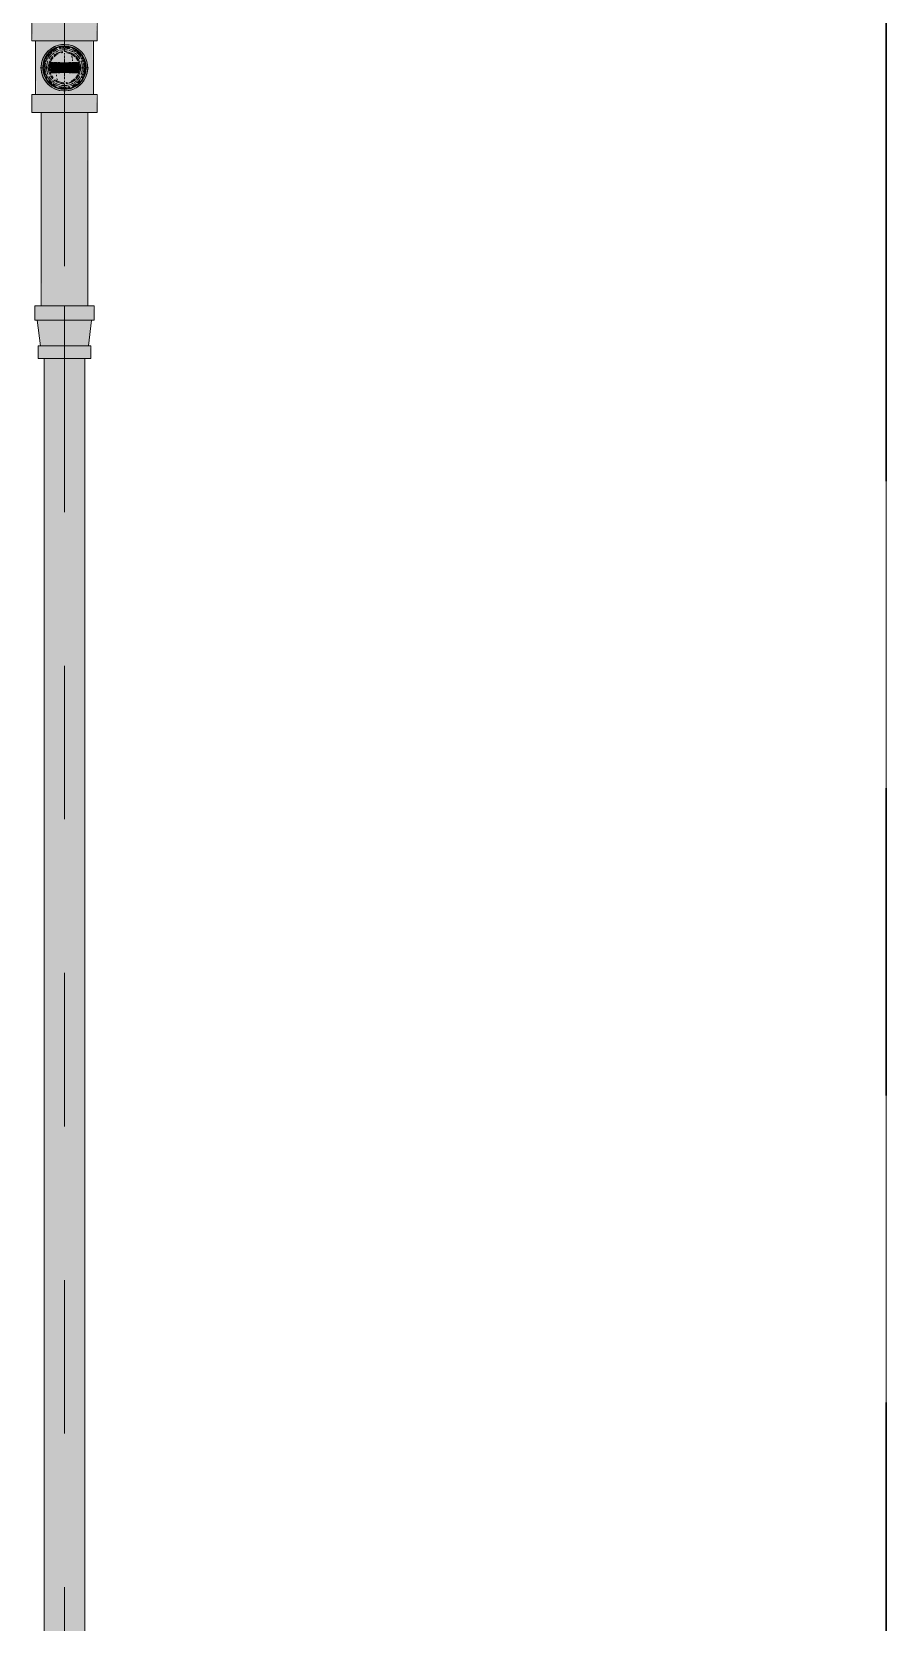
# Model space of a CAD drawing. Header units: millimetres. Extents: x -4000 to 187956, y -58990 to 162485.
# Drawn here: x 67116 to 68000, y 129843 to 131487 of the extents above; entities that cross this region are included whole.
import ezdxf

# ---------------------------------------------------------------- set-up
doc = ezdxf.new("R2010")
doc.units = ezdxf.units.MM
for name, pattern in [('Dash 1_16_', [317.5, 158.75, -158.75]), ('Grid Line', [2222.5, 1270, -317.5, 317.5, -317.5]), ('Grid Line 12_5mm', [2150, 1250, -300, 300, -300])]:
    doc.linetypes.add(name, pattern=pattern)
for name, color, linetype, lineweight in [('F-SPRN', 3, 'Continuous', 9), ('P-PIPE', 3, 'Continuous', 9), ('P-PIPE-CNTR', 3, 'Continuous', 9), ('S-GRID', 1, 'Continuous', 30)]:
    doc.layers.add(name, color=color, linetype=linetype, lineweight=lineweight)

# ---------------------------------------------------------------- blocks, each defined once
blk = doc.blocks.new('CMF2_NHAXUONG_A_rvt-1-FFS - TANG 1')
at = {"layer": 'S-GRID', "linetype": 'Grid Line 12_5mm', "lineweight": 9}
blk.add_line((68000, 161185.2), (68000, -16487.4), dxfattribs=at)
blk = doc.blocks.new('Sprinkler_Up - DN20-V298-FFS - TANG 1')
at = {"layer": 'F-SPRN', "transparency": 33554534}
for points in [[(-13.5, 0), (-3.9, 0.7), (-1.7, 2.9), (-1.2, 3.5), (-0.6, 4), (0.6, 4), (1.2, 3.5), (1.7, 2.9), (4.6, 0), (22.2, 0), (18, 13.1), (6.9, 21.2), (-6.9, 21.2), (-18, 13.1), (-22.2, 0)], [(0, -16.7), (4.3, -16.1), (11.8, -11.8), (16.1, -4.3), (16.1, 4.3), (11.8, 11.8), (8.3, 14.4), (0, 16.7), (-4.3, 16.1), (-11.8, 11.8), (-16.1, 4.3), (-16.1, -4.3), (-11.8, -11.8), (-8.3, -14.4)], [(0, -21.2), (6.9, -21.2), (18, -13.1), (22.2, 0), (3.9, -0.7), (1.7, -2.9), (1.2, -3.5), (0.6, -4), (-0.6, -4), (-1.2, -3.5), (-1.7, -2.9), (-4.6, 0), (-22.2, 0), (-18, -13.1), (-6.9, -21.2)], [(0, -15.6), (7.8, -13.5), (13.9, -7), (15.1, -4), (15.1, 4), (13.5, 7.8), (7.8, 13.5), (0, 15.6), (-7.8, 13.5), (-11, 11), (-15.1, 4), (-15.1, -4), (-11, -11), (-7.8, -13.5)], [(-10.9, -5.5), (-10.9, 5.4), (-14.5, 5.4), (-14.5, -5.5)], [(-7.7, -5.5), (-7.7, 5.4), (-10.9, 5.4), (-10.9, -5.5)], [(0, -5.5), (0, 5.4), (-7.7, 5.4), (-7.7, -5.5)], [(0, 0), (5.7, 0), (2.9, 4.9), (-2.9, 4.9), (-5.7, 0)], [(2.9, -4.9), (5.7, 0), (-5.7, 0), (-2.9, -4.9)], [(-4.6, 0), (4.6, 0), (0, 4.6)], [(0, -4.6), (4.6, 0), (-4.6, 0)], [(0, -2.6), (1.3, 0), (-1.8, 0)], [(-1.3, 0), (1.8, 0), (0, 2.6)], [(7.7, -5.5), (7.7, 5.4), (0, 5.4), (0, -5.5)], [(10.9, -5.5), (10.9, 5.4), (7.7, 5.4), (7.7, -5.5)], [(10.9, -5.5), (14.5, -5.5), (13.9, 5.4), (10.9, 5.4)]]:
    blk.add_hatch(color=1, dxfattribs=at).paths.add_polyline_path(points)
at = {"layer": 'F-SPRN', "color": 1}
for p, q in [((-11.5, 5.4), (-14.5, 5.4)), ((-14.5, 5.4), (-11.3, 5.4)), ((-14.5, 5.4), (-14.5, 3.7)), ((-14.5, 3.3), (-14.5, 0)), ((-11.5, 5.4), (-11.5, 4)), ((-10.9, 1.9), (-10.9, 3.6)), ((-10.8, 5.4), (-8, 5.4)), ((-8.1, 5.4), (-10.8, 5.4)), ((-8.1, 5.4), (-8.1, 2.8)), ((-8.1, 2.5), (-8.1, 0.7)), ((-7.7, 4.8), (-7.7, 2.7)), ((-7.7, 4.8), (-7.7, 2.7)), ((-7.7, 2.1), (-7.7, 0.5)), ((-7.7, 2.1), (-7.7, 0.5)), ((-6.7, 5.4), (-4.7, 5.4)), ((-5.8, 3.8), (-5.8, 2.2)), ((-2.1, 0), (-2.1, 0)), ((-2.1, 0), (-2.1, -0.1)), ((0, 2.1), (-0.1, 2.1)), ((2.1, 0), (2.1, 0.1)), ((2.1, 0), (2.1, 0)), ((4.7, 5.4), (6.5, 5.4)), ((7.7, 5.4), (10.8, 5.4)), ((7.7, 5.2), (7.7, 2.7)), ((7.7, 5.2), (7.7, 2.7)), ((7.7, 2.3), (7.7, 0.5)), ((7.7, 2.3), (7.7, 0.5)), ((10.8, 5.4), (8.1, 5.4)), ((8.1, 5.4), (8.1, 2.8)), ((8.1, 2.5), (8.1, 0.4)), ((10.9, 5.4), (13.2, 5.4)), ((10.9, 3.6), (10.9, 0.2)), ((13.2, 5.4), (11.5, 5.4)), ((11.5, 5.4), (11.5, 4)), ((11.5, 3), (11.5, 0.2)), ((13.9, 5.4), (14.5, 5.4)), ((14.5, 5.4), (13.9, 5.4)), ((14.5, 5.4), (14.5, -5.5)), ((-14.5, -1.3), (-14.5, -3.7)), ((-11.1, -5.5), (-14.5, -5.5)), ((-14.5, -5.5), (-11.5, -5.5)), ((-10.9, -2.6), (-10.9, -1.3)), ((-10.8, -5.5), (-8.1, -5.5)), ((-7.8, -5.5), (-10.8, -5.5)), ((-8.1, -4.2), (-8.1, -5.5)), ((-7.7, -2.7), (-7.7, -4)), ((-7.7, -2.7), (-7.7, -4)), ((-7, -5.5), (-5.8, -5.5)), ((-4.8, -5.5), (-7, -5.5)), ((-5.8, -2.3), (-5.8, -3.8)), ((-2.1, -0.3), (-2, -0.4)), ((-2, -0.4), (-2, -0.5)), ((-2, -0.5), (-2, -0.6)), ((-2, -0.6), (-2, -0.7)), ((-2, -0.7), (-1.9, -0.7)), ((-1.9, -0.7), (-1.9, -0.8)), ((-1.9, -0.8), (-1.9, -0.9)), ((-1.9, -0.9), (-1.8, -1)), ((-1.8, -1), (-1.8, -1.1)), ((-1.8, -1), (-1.8, -1)), ((-1.8, -1.1), (-1.7, -1.2)), ((-1.7, -1.2), (-1.6, -1.3)), ((-1.7, -1.2), (-1.7, -1.2)), ((-1.6, -1.3), (-1.6, -1.4)), ((-1.6, -1.4), (-1.5, -1.4)), ((-1.5, -1.4), (-1.4, -1.5)), ((-1.4, -1.5), (-1.3, -1.6)), ((-1.4, -1.5), (-1.4, -1.5)), ((-1.3, -1.6), (-1.3, -1.7)), ((-1.3, -1.7), (-1.2, -1.7)), ((-1.2, -1.7), (-1.1, -1.7)), ((-1.1, -1.7), (-1.1, -1.8)), ((-1.1, -1.8), (-1, -1.8)), ((-1, -1.8), (-0.9, -1.9)), ((-0.9, -1.9), (-0.8, -1.9)), ((-0.8, -1.9), (-0.7, -2)), ((-0.8, -1.9), (-0.8, -1.9)), ((-0.7, -2), (-0.6, -2)), ((-0.6, -2), (-0.5, -2)), ((-0.5, -2), (-0.4, -2)), ((-0.4, -2), (-0.3, -2.1)), ((-0.4, -2), (-0.4, -2)), ((-0.3, -2.1), (-0.2, -2.1)), ((-0.2, -2.1), (-0.1, -2.1)), ((-0.1, -2.1), (0, -2.1)), ((0, -2.1), (0.1, -2.1)), ((0.1, -2.1), (0.2, -2.1)), ((0.1, -2.1), (0.1, -2.1)), ((0.2, -2.1), (0.3, -2.1)), ((0.3, -2.1), (0.4, -2)), ((0.4, -2), (0.5, -2)), ((0.5, -2), (0.6, -2)), ((0.6, -2), (0.7, -2)), ((0.6, -2), (0.6, -2)), ((0.7, -2), (0.8, -1.9)), ((0.8, -1.9), (0.9, -1.9)), ((0.9, -1.9), (1, -1.8)), ((0.9, -1.9), (0.9, -1.9)), ((1, -1.8), (1.1, -1.8)), ((1.1, -1.8), (1.2, -1.7)), ((1.2, -1.7), (1.3, -1.6)), ((1.2, -1.7), (1.2, -1.7)), ((1.3, -1.6), (1.4, -1.6)), ((1.4, -1.5), (1.5, -1.5)), ((1.4, -1.6), (1.4, -1.5)), ((1.5, -1.4), (1.6, -1.3)), ((1.5, -1.5), (1.5, -1.4)), ((1.6, -1.3), (1.7, -1.2)), ((1.6, -1.3), (1.6, -1.3)), ((1.7, -1.1), (1.8, -1.1)), ((1.7, -1.2), (1.7, -1.1)), ((1.8, -1), (1.9, -0.9)), ((1.8, -1.1), (1.8, -1)), ((1.9, -0.8), (2, -0.7)), ((1.9, -0.8), (1.9, -0.8)), ((1.9, -0.9), (1.9, -0.8)), ((2, -0.4), (2.1, -0.3)), ((2, -0.5), (2, -0.4)), ((2, -0.5), (2, -0.5)), ((2, -0.6), (2, -0.5)), ((2, -0.7), (2, -0.6)), ((2.1, -0.1), (2.1, 0)), ((2.1, -0.2), (2.1, -0.1)), ((2.1, -0.3), (2.1, -0.2)), ((7, -5.5), (4.8, -5.5)), ((5.8, -2.2), (5.8, -3.8)), ((5.8, -5.5), (7, -5.5)), ((7.7, -0.5), (7.7, -2.3)), ((7.7, -0.5), (7.7, -2.3)), ((7.7, -2.7), (7.7, -5.4)), ((7.7, -2.7), (7.7, -5.4)), ((10.8, -5.5), (7.7, -5.5)), ((8.1, -0.4), (8.1, -2.5)), ((8.1, -2.8), (8.1, -5.5)), ((8.1, -5.5), (10.8, -5.5)), ((10.9, -0.2), (10.9, -3.6)), ((13.3, -5.5), (10.9, -5.5)), ((11.5, -0.2), (11.5, -3)), ((11.5, -4), (11.5, -5.5)), ((11.5, -5.5), (13.3, -5.5)), ((13.9, -5.5), (14.5, -5.5)), ((14.5, -5.5), (13.9, -5.5))]:
    blk.add_line(p, q, dxfattribs=at)
at = {"layer": 'F-SPRN', "color": 1, "flags": 128}
for points in [[(-0.6, 2), (-0.7, 2), (-0.8, 1.9), (-0.9, 1.9), (-0.9, 1.9), (-1, 1.8), (-1.1, 1.8), (-1.2, 1.7), (-1.2, 1.7), (-1.3, 1.6), (-1.4, 1.6), (-1.4, 1.5), (-1.5, 1.5), (-1.5, 1.4), (-1.6, 1.3), (-1.6, 1.3), (-1.7, 1.2), (-1.7, 1.1), (-1.8, 1.1), (-1.8, 1), (-1.9, 0.9), (-1.9, 0.8), (-1.9, 0.8), (-2, 0.7), (-2, 0.6), (-2, 0.5), (-2, 0.5), (-2, 0.4), (-2.1, 0.3), (-2.1, 0.2), (-2.1, 0.1), (-2.1, 0)], [(-0.5, 2), (-0.6, 2), (-0.6, 2)], [(-0.1, 2.1), (-0.1, 2.1), (-0.2, 2.1), (-0.3, 2.1), (-0.4, 2), (-0.5, 2)], [(2.1, 0.1), (2.1, 0.2), (2.1, 0.2), (2.1, 0.3), (2, 0.4), (2, 0.5), (2, 0.6), (2, 0.7), (1.9, 0.7), (1.9, 0.8), (1.9, 0.9), (1.8, 1), (1.8, 1), (1.8, 1.1), (1.7, 1.2), (1.7, 1.2), (1.6, 1.3), (1.6, 1.4), (1.5, 1.4), (1.4, 1.5), (1.4, 1.5), (1.3, 1.6), (1.3, 1.7), (1.2, 1.7), (1.1, 1.7), (1.1, 1.8), (1, 1.8), (0.9, 1.9), (0.8, 1.9), (0.8, 1.9), (0.7, 2), (0.6, 2), (0.5, 2), (0.4, 2), (0.4, 2), (0.3, 2.1), (0.2, 2.1), (0.1, 2.1), (0, 2.1)], [(-2.1, -0.1), (-2.1, -0.2), (-2.1, -0.2), (-2.1, -0.3)]]:
    blk.add_lwpolyline(points, dxfattribs=at)
at = {"layer": 'F-SPRN', "color": 1}
for radius, start, end in [(22.2, 360, 180), (21.9, 126.6942, 143.2701), (21.9, 108.2621, 125.7507), (21.9, 99.348, 107.901), (16.7, 96.4143, 105), (16.7, 96.4143, 105), (21.9, 90.145, 98.8503), (16.7, 83.0684, 90), (16.7, 83.0684, 90), (21.9, 72.5583, 89.4624), (21.9, 54.2493, 71.7379), (21.9, 36.7299, 53.3058), (21.9, 165.6773, 179.2615), (21.9, 144.7698, 164.8151), (16.7, 167.6802, 180), (16.7, 167.6802, 180), (16.7, 155.3879, 164.9693), (16.7, 155.3879, 164.9693), (15.6, 166.4265, 180), (15.6, 166.4265, 180), (15.6, 150.9409, 165), (15.6, 159.6139, 165), (16.7, 136.7213, 149.931), (16.7, 136.7213, 149.931), (15.6, 150.9409, 156.3845), (15.6, 138.4214, 150), (15.6, 138.4214, 150), (16.7, 121.4181, 130.5751), (16.7, 121.4181, 130.5751), (15.6, 120.5262, 133.2078), (15.6, 120.5262, 133.2078), (16.7, 106.5995, 120), (16.7, 106.5995, 120), (15.6, 114.4363, 119.9813), (15.6, 114.4363, 119.9813), (4.63, 155.7832, 180), (4.63, 155.7832, 180), (4.63, 109.0192, 138.2703), (4.63, 109.0192, 138.2703), (15.6, 95.5762, 100.6843), (15.6, 95.5762, 100.6843), (2.56, 109.0192, 168.8278), (2.56, 109.0192, 168.8278), (2.04, 109.0192, 180), (4.63, 17.9592, 90), (4.63, 17.9592, 90), (3.81, 57.0577, 90), (2.56, 14.5599, 90), (2.56, 14.5599, 90), (2.04, 10.4703, 90), (15.6, 75.573, 80.5892), (15.6, 75.573, 80.5892), (3.81, 16.1605, 43.8358), (15.6, 67.5614, 74.5481), (15.6, 67.5614, 74.5481), (16.7, 60, 75), (16.7, 60, 75), (15.6, 60.0187, 65.5637), (15.6, 60.0187, 65.5637), (15.6, 46.7922, 60), (15.6, 46.7922, 60), (16.7, 49.4249, 58.5819), (16.7, 49.4249, 58.5819), (15.6, 26.7073, 41.5786), (15.6, 30, 41.5786), (16.7, 30, 43.2787), (16.7, 30, 43.2787), (15.6, 26.7073, 30), (15.6, 15, 23.6155), (15.6, 15, 20.3861), (16.7, 15, 24.6121), (16.7, 15, 24.6121), (15.6, 360, 13.6618), (15.6, 0, 13.6618), (16.7, 360, 12.3198), (16.7, 0, 12.3198), (21.9, 15.1849, 35.2302), (21.9, 0.7385, 14.3227), (22.2, 180, 360), (21.9, 180.7385, 194.3227), (21.9, 195.1849, 215.2302), (21.9, 216.7299, 233.3058), (16.7, 180, 192.3198), (16.7, 180, 192.3198), (16.7, 195.0307, 204.6121), (16.7, 195.0307, 204.6121), (15.6, 181.9082, 193.6618), (15.6, 181.9082, 193.6618), (15.6, 197.3339, 209.5646), (15.6, 197.3339, 209.5646), (16.7, 210.069, 223.2787), (16.7, 210.069, 223.2787), (15.6, 212.5472, 221.5786), (15.6, 212.5472, 221.5786), (16.7, 229.4249, 238.5819), (16.7, 229.4249, 238.5819), (15.6, 233.795, 240), (15.6, 233.795, 240), (16.7, 240, 255), (16.7, 240, 255), (15.6, 240.0187, 254.5481), (15.6, 240.0187, 254.5481), (4.63, 197.9592, 0), (4.63, 197.9592, 270), (15.6, 255, 267.64), (15.6, 255, 267.64), (3.81, 196.1605, 360), (2.56, 191.1677, 270), (2.56, 191.1677, 270), (2.04, 190.4703, 270), (4.63, 270, 360), (2.04, 270, 0), (2.56, 270, 0), (2.56, 270, 360), (15.6, 275.5762, 280.6843), (15.6, 275.5762, 280.6843), (16.7, 276.4143, 285), (16.7, 276.4143, 285), (16.7, 286.5995, 300), (16.7, 286.5995, 300), (15.6, 294.4363, 299.9813), (15.6, 294.4363, 299.9813), (15.6, 300, 313.2078), (15.6, 300, 313.2078), (16.7, 301.4181, 310.5751), (16.7, 301.4181, 310.5751), (15.6, 318.4214, 333.2927), (15.6, 318.4214, 330), (16.7, 316.7213, 330), (16.7, 316.7213, 330), (21.9, 306.6942, 323.2701), (15.6, 330, 333.2927), (15.6, 336.3845, 345), (15.6, 339.6139, 345), (15.6, 346.3382, 360), (15.6, 346.3382, 360), (16.7, 335.3879, 345), (16.7, 335.3879, 345), (16.7, 347.6802, 360), (16.7, 347.6802, 360), (21.9, 324.7698, 344.8151), (21.9, 345.6773, 359.2615), (21.9, 234.2493, 251.7379), (21.9, 252.5583, 269.4624), (16.7, 263.0684, 270), (16.7, 263.0684, 270), (21.9, 270.145, 278.8503), (21.9, 279.348, 287.901), (21.9, 288.2621, 305.7507)]:
    blk.add_arc((0, 0), radius, start, end, dxfattribs=at)
blk = doc.blocks.new('Steel_Transition_Threaded_HoaPhat - Standard-V304-FFS - TANG 1')
at = {"layer": 'P-PIPE', "lineweight": 13, "transparency": 33554534}
h = blk.add_hatch(color=1, dxfattribs=at)
h.paths.add_polyline_path([(67150, 131427.6), (67155.8, 131428.4), (67163.9, 131432.6), (67165.9, 131434.2), (67169.5, 131438.8), (67171.7, 131444.3), (67172.5, 131450.1), (67171.7, 131455.9), (67169.5, 131461.3), (67163.9, 131467.6), (67161.3, 131469.6), (67155.8, 131471.8), (67150, 131472.6), (67144.2, 131471.8), (67138.8, 131469.6), (67134.1, 131466), (67130.5, 131461.3), (67128.3, 131455.9), (67127.5, 131450.1), (67128.3, 131444.3), (67130.5, 131438.8), (67134.1, 131434.2), (67138.8, 131430.6), (67144.2, 131428.4)])
h.paths.add_polyline_path([(67150, 131430), (67144.8, 131430.7), (67140, 131432.7), (67135.8, 131435.9), (67132.6, 131440), (67130.6, 131444.9), (67129.9, 131450.1), (67130.6, 131455.3), (67132.6, 131460.1), (67135.8, 131464.3), (67140, 131467.5), (67144.8, 131469.5), (67150, 131470.2), (67155.2, 131469.5), (67160.1, 131467.5), (67164.2, 131464.3), (67167.4, 131460.1), (67169.4, 131455.3), (67170.1, 131450.1), (67169.4, 131444.9), (67167.4, 131440), (67163.9, 131435.6), (67160.1, 131432.7), (67155.2, 131430.7)])
for points in [[(67150, 131430), (67150, 131433.7), (67141.8, 131435.9), (67135.8, 131441.9), (67133.6, 131450.1), (67135.8, 131458.3), (67141.8, 131464.3), (67150, 131466.5), (67150, 131470.2), (67144.8, 131469.5), (67140, 131467.5), (67135.8, 131464.3), (67132.6, 131460.1), (67130.6, 131455.3), (67129.9, 131450.1), (67130.6, 131444.9), (67132.6, 131440), (67135.8, 131435.9), (67140, 131432.7), (67144.8, 131430.7)], [(67150, 131431.6), (67154.8, 131432.2), (67159.3, 131434.1), (67163.9, 131438), (67166, 131440.8), (67167.9, 131445.3), (67168.5, 131450.1), (67167.9, 131454.9), (67163.9, 131462.2), (67163.1, 131463.2), (67159.3, 131466.1), (67154.8, 131468), (67150, 131468.6), (67145.2, 131468), (67140.8, 131466.1), (67136.9, 131463.2), (67134, 131459.3), (67132.1, 131454.9), (67131.5, 131450.1), (67132.1, 131445.3), (67134, 131440.8), (67136.9, 131437), (67140.8, 131434.1), (67145.2, 131432.2)], [(67150, 131430), (67155.2, 131430.7), (67160.1, 131432.7), (67164.2, 131435.9), (67167.4, 131440), (67169.4, 131444.9), (67170.1, 131450.1), (67169.4, 131455.3), (67167.4, 131460.1), (67163.9, 131464.6), (67160.1, 131467.5), (67155.2, 131469.5), (67150, 131470.2), (67150, 131466.5), (67158.2, 131464.3), (67164.2, 131458.3), (67166.4, 131450.1), (67164.2, 131441.9), (67158.2, 131435.9), (67150, 131433.7)]]:
    blk.add_hatch(color=1, dxfattribs=at).paths.add_polyline_path(points)
at = {"layer": 'P-PIPE', "color": 20, "lineweight": 13}
for radius, start, end in [(22.5, 90, 270), (22.5, 135, 270), (20.1, 128.8856, 148.1553), (22.5, 90, 135), (18.5, 123.4976, 133.2041), (18.5, 123.4976, 133.2041), (20.1, 109.6859, 125.0043), (16.4, 121.0738, 128.0319), (18.5, 106.819, 120), (18.5, 106.819, 120), (16.4, 113.4045, 120), (16.4, 107.4657, 111.9681), (20.1, 100.9975, 105), (18.5, 91.4353, 103.2046), (18.5, 91.4353, 103.2046), (16.4, 96.2132, 104.6042), (20.1, 90.5246, 98.5089), (22.5, 270, 90), (22.5, 300, 90), (18.5, 78.0986, 90), (18.5, 78.0986, 90), (20.1, 75.0607, 87.9279), (18.5, 60, 75), (18.5, 60, 75), (16.4, 66.9681, 72.9388), (20.1, 54.9957, 75), (16.4, 60.5934, 66.5955), (18.5, 46.7959, 56.5024), (18.5, 46.7959, 56.5024), (20.1, 31.8447, 51.1144), (20.1, 166.0499, 193.9501), (20.1, 150, 162.7449), (18.5, 166.5939, 193.4061), (18.5, 166.5939, 180), (18.5, 180, 193.4061), (18.5, 157.6232, 165), (18.5, 157.6232, 165), (16.4, 180.8106, 191.4533), (16.4, 168.5467, 175.1607), (18.5, 136.4297, 150), (18.5, 136.4297, 150), (16.4, 158.0319, 163.506), (16.4, 143.5463, 150), (18.5, 30, 45), (18.5, 41.0547, 45), (16.4, 30, 32.0032), (18.5, 30, 41.0547), (16.4, 351.9681, 0), (16.4, 0, 6.4537), (18.5, 15, 22.3768), (18.5, 15, 22.3768), (20.1, 17.2551, 30), (18.5, 346.5939, 13.4061), (18.5, 0, 13.4061), (18.5, 346.5939, 0), (20.1, 346.0499, 13.9501), (20.1, 197.2551, 210), (18.5, 195, 202.3768), (18.5, 195, 202.3768), (20.1, 211.8447, 231.1144), (18.5, 210, 223.5703), (18.5, 210, 223.5703), (16.4, 210.6635, 216.4537), (18.5, 226.7959, 236.5024), (18.5, 226.7959, 236.5024), (20.1, 234.9957, 255), (18.5, 240, 255), (18.5, 240, 255), (16.4, 240, 246.5955), (18.5, 258.0986, 270), (18.5, 258.0986, 270), (16.4, 264.1652, 268.506), (18.5, 271.4353, 283.2046), (18.5, 271.4353, 283.2046), (16.4, 276.2132, 283.9063), (16.4, 287.4657, 291.9681), (18.5, 286.819, 300), (18.5, 286.819, 300), (16.4, 293.5463, 300), (20.1, 289.6859, 305.0043), (18.5, 303.4976, 313.2041), (18.5, 303.4976, 313.2041), (20.1, 308.8856, 328.1553), (18.5, 315, 330), (18.5, 315, 330), (16.4, 327.9968, 330), (16.4, 338.0319, 342.8691), (18.5, 337.6232, 345), (18.5, 337.6232, 345), (20.1, 330, 342.7449), (20.1, 255.0607, 267.9279), (22.5, 270, 300), (20.1, 270.5246, 278.5089), (20.1, 280.9975, 285)]:
    blk.add_arc((67150, 131450.1), radius, start, end, dxfattribs=at)

msp = doc.modelspace()

# ---------------------------------------------------------------- block references
at = {"lineweight": 5}
msp.add_blockref('CMF2_NHAXUONG_A_rvt-1-FFS - TANG 1', (0, 0), dxfattribs=at)

# ---------------------------------------------------------------- next in the draw order: hatches: boundary and pattern name
at = {"layer": 'P-PIPE', "transparency": 33554534}
for points in [[(67126.1, 131478), (67150, 131478), (67150, 131496.4), (67116.2, 131496.4), (67117.4, 131478), (67120.7, 131478)], [(67183.8, 131478), (67182.6, 131496.4), (67150, 131496.4), (67150, 131478), (67182.6, 131478)], [(67124, 131422.3), (67150, 131422.3), (67150, 131428.9), (67142.6, 131430.3), (67136.3, 131434), (67131.7, 131439.4), (67129.2, 131446.3), (67129.2, 131453.9), (67131.7, 131460.8), (67136.3, 131466.2), (67142.6, 131469.9), (67150, 131471.2), (67150, 131478), (67120, 131478), (67121, 131422.3)], [(67150, 131426), (67156.2, 131426.8), (67163.9, 131430.6), (67167.1, 131433), (67170.9, 131438), (67173.3, 131443.8), (67174.1, 131450.1), (67173.3, 131456.3), (67170.9, 131462.1), (67163.9, 131469.6), (67162.1, 131471), (67156.2, 131473.4), (67150, 131474.2), (67143.8, 131473.4), (67137.9, 131471), (67133, 131467.1), (67129.1, 131462.1), (67126.7, 131456.3), (67125.9, 131450.1), (67126.7, 131443.8), (67129.1, 131438), (67133, 131433), (67137.9, 131429.2), (67143.8, 131426.8), (67148.9, 131426.1)], [(67141.7, 131435.6), (67142.8, 131437.6), (67141.7, 131441.7), (67142.8, 131445.9), (67145.8, 131449), (67157.2, 131454.3), (67158.4, 131458.4), (67157.2, 131462.6), (67155.9, 131464.3), (67150, 131466.8), (67141.7, 131464.6), (67135.5, 131458.4), (67133.3, 131450.1), (67135.5, 131441.7), (67138.2, 131438.3)], [(67150, 131433.4), (67158.4, 131435.6), (67161.8, 131438.3), (67166.1, 131445.8), (67166.1, 131454.4), (67161.8, 131461.9), (67158.4, 131464.6), (67150, 131466.8), (67145.7, 131466.2), (67138.2, 131461.9), (67133.9, 131454.4), (67133.9, 131445.8), (67138.2, 131438.3), (67141.7, 131435.6)], [(67165, 131422.3), (67180, 131422.3), (67179, 131478), (67150, 131478), (67150, 131471.2), (67157.5, 131469.9), (67163.9, 131466), (67168.3, 131460.8), (67170.8, 131453.9), (67170.8, 131446.3), (67168.3, 131439.4), (67163.7, 131434), (67157.5, 131430.3), (67150, 131428.9), (67150, 131422.3), (67163.9, 131422.3)], [(67117.4, 131403.8), (67150, 131403.8), (67150, 131422.3), (67116.2, 131422.3), (67116.2, 131403.8)], [(67183.8, 131403.8), (67182.6, 131422.3), (67150, 131422.3), (67150, 131403.8), (67182.6, 131403.8)], [(67143.8, 131204), (67150, 131204), (67150, 131403.8), (67125.9, 131403.8), (67126.7, 131204), (67137.9, 131204)], [(67173.3, 131204), (67174.1, 131204), (67173.3, 131403.8), (67150, 131403.8), (67150, 131204), (67170.9, 131204)], [(67120.3, 131189.1), (67180.8, 131189.1), (67179.8, 131204), (67119.2, 131204), (67119.2, 131189.1)], [(67171.5, 131162.7), (67174.8, 131162.7), (67177.1, 131189.1), (67121.9, 131189.1), (67126.1, 131162.7), (67167.5, 131162.7)], [(67123.6, 131149.4), (67177.4, 131149.4), (67176.4, 131162.7), (67122.7, 131162.7), (67122.7, 131149.4)], [(67150, 128493.7), (67150, 131149.4), (67128.9, 131149.4), (67129.6, 128493.7), (67144.5, 128493.7)], [(67150, 128493.7), (67171.1, 128493.7), (67170.4, 131149.4), (67150, 131149.4), (67150, 128506)]]:
    msp.add_hatch(color=1, dxfattribs=at).paths.add_polyline_path(points)

# ---------------------------------------------------------------- next in the draw order: linework, layer by layer
at = {"layer": 'P-PIPE', "color": 20, "lineweight": 13}
for p, q in [((67116.2, 131496.4), (67116.2, 131478)), ((67183.8, 131478), (67183.8, 131496.4)), ((67116.2, 131478), (67119.8, 131478)), ((67116.2, 131478), (67150, 131478)), ((67120, 131478), (67120, 131422.3)), ((67121, 131478), (67120, 131478)), ((67141.2, 131478), (67120, 131478)), ((67121, 131478), (67126.1, 131478)), ((67124, 131478), (67121, 131478)), ((67128.8, 131478), (67124, 131478)), ((67126.1, 131478), (67133.1, 131478)), ((67135, 131478), (67128.8, 131478)), ((67133.1, 131478), (67141.3, 131478)), ((67141.2, 131478), (67135, 131478)), ((67142.2, 131478), (67150, 131478)), ((67150, 131478), (67142.2, 131478)), ((67150, 131478), (67142.2, 131478)), ((67150, 131478), (67157.8, 131478)), ((67150, 131478), (67183.8, 131478)), ((67157.8, 131478), (67150, 131478)), ((67157.8, 131478), (67150, 131478)), ((67158.7, 131478), (67164, 131478)), ((67165, 131478), (67158.8, 131478)), ((67171.2, 131478), (67158.8, 131478)), ((67171.2, 131478), (67165, 131478)), ((67165.1, 131478), (67166.9, 131478)), ((67166.9, 131478), (67173.9, 131478)), ((67176, 131478), (67171.2, 131478)), ((67180, 131478), (67171.2, 131478)), ((67173.9, 131478), (67179, 131478)), ((67179, 131478), (67176, 131478)), ((67180, 131478), (67179, 131478)), ((67180, 131422.3), (67180, 131478)), ((67180.2, 131478), (67183.8, 131478)), ((67116.2, 131422.3), (67116.2, 131403.8)), ((67119.8, 131422.3), (67116.2, 131422.3)), ((67150, 131422.3), (67116.2, 131422.3)), ((67120, 131422.3), (67121, 131422.3)), ((67120, 131422.3), (67135, 131422.3)), ((67126.1, 131422.3), (67121, 131422.3)), ((67121, 131422.3), (67124, 131422.3)), ((67124, 131422.3), (67128.8, 131422.3)), ((67133.1, 131422.3), (67126.1, 131422.3)), ((67128.8, 131422.3), (67135, 131422.3)), ((67141.3, 131422.3), (67133.1, 131422.3)), ((67135, 131422.3), (67141.2, 131422.3)), ((67135, 131422.3), (67141.2, 131422.3)), ((67150, 131422.3), (67142.2, 131422.3)), ((67142.2, 131422.3), (67150, 131422.3)), ((67142.2, 131422.3), (67150, 131422.3)), ((67157.8, 131422.3), (67150, 131422.3)), ((67183.8, 131422.3), (67150, 131422.3)), ((67150, 131422.3), (67157.8, 131422.3)), ((67150, 131422.3), (67157.8, 131422.3)), ((67164, 131422.3), (67158.7, 131422.3)), ((67158.8, 131422.3), (67165, 131422.3)), ((67158.8, 131422.3), (67180, 131422.3)), ((67165, 131422.3), (67171.2, 131422.3)), ((67166.9, 131422.3), (67165.1, 131422.3)), ((67173.9, 131422.3), (67166.9, 131422.3)), ((67171.2, 131422.3), (67176, 131422.3)), ((67179, 131422.3), (67173.9, 131422.3)), ((67176, 131422.3), (67179, 131422.3)), ((67179, 131422.3), (67180, 131422.3)), ((67183.8, 131422.3), (67180.2, 131422.3)), ((67183.8, 131403.8), (67183.8, 131422.3)), ((67116.2, 131403.8), (67125.8, 131403.8)), ((67116.2, 131403.8), (67150, 131403.8)), ((67125.9, 131403.8), (67125.9, 131204)), ((67132.9, 131403.8), (67125.9, 131403.8)), ((67126.6, 131403.8), (67132.9, 131403.8)), ((67133.1, 131403.8), (67141.3, 131403.8)), ((67166.9, 131403.8), (67133.1, 131403.8)), ((67141.3, 131403.8), (67150, 131403.8)), ((67150, 131403.8), (67158.7, 131403.8)), ((67150, 131403.8), (67183.8, 131403.8)), ((67158.7, 131403.8), (67166.9, 131403.8)), ((67167.1, 131403.8), (67173.4, 131403.8)), ((67174.1, 131403.8), (67167.1, 131403.8)), ((67174.1, 131204), (67174.1, 131403.8)), ((67174.2, 131403.8), (67183.8, 131403.8)), ((67119.2, 131204), (67119.2, 131189.1)), ((67180.8, 131204), (67119.2, 131204)), ((67123.3, 131204), (67119.2, 131204)), ((67125.7, 131204), (67123.3, 131204)), ((67125.9, 131204), (67128, 131204)), ((67128.2, 131204), (67126.5, 131204)), ((67134.6, 131204), (67129, 131204)), ((67129.1, 131204), (67170.9, 131204)), ((67142, 131204), (67134.6, 131204)), ((67150, 131204), (67142, 131204)), ((67158, 131204), (67150, 131204)), ((67165.4, 131204), (67158, 131204)), ((67171, 131204), (67165.4, 131204)), ((67173.5, 131204), (67171.8, 131204)), ((67172, 131204), (67174.1, 131204)), ((67180.8, 131204), (67174.3, 131204)), ((67180.8, 131189.1), (67180.8, 131204)), ((67119.2, 131189.1), (67121.7, 131189.1)), ((67119.2, 131189.1), (67180.8, 131189.1)), ((67121.9, 131189.1), (67125.2, 131162.7)), ((67123.3, 131189.1), (67128.2, 131189.1)), ((67128.2, 131189.1), (67134.6, 131189.1)), ((67134.6, 131189.1), (67142, 131189.1)), ((67142.7, 131189.1), (67150, 131189.1)), ((67150, 131189.1), (67157.3, 131189.1)), ((67158, 131189.1), (67165.4, 131189.1)), ((67165.4, 131189.1), (67171.8, 131189.1)), ((67171.8, 131189.1), (67176.7, 131189.1)), ((67174.8, 131162.7), (67178.1, 131189.1)), ((67178.3, 131189.1), (67180.8, 131189.1)), ((67122.7, 131162.7), (67122.7, 131149.4)), ((67177.4, 131162.7), (67122.7, 131162.7)), ((67125, 131162.7), (67122.7, 131162.7)), ((67130.7, 131162.7), (67126.3, 131162.7)), ((67136.3, 131162.7), (67130.7, 131162.7)), ((67142.9, 131162.7), (67136.3, 131162.7)), ((67150, 131162.7), (67143.6, 131162.7)), ((67156.4, 131162.7), (67150, 131162.7)), ((67163.7, 131162.7), (67157.1, 131162.7)), ((67169.3, 131162.7), (67163.7, 131162.7)), ((67173.7, 131162.7), (67169.3, 131162.7)), ((67177.4, 131162.7), (67175, 131162.7)), ((67177.4, 131149.4), (67177.4, 131162.7)), ((67122.7, 131149.4), (67128.7, 131149.4)), ((67122.7, 131149.4), (67177.4, 131149.4)), ((67128.9, 131149.4), (67128.9, 128493.7)), ((67129.6, 131149.4), (67128.9, 131149.4)), ((67168.3, 131149.4), (67131.7, 131149.4)), ((67131.7, 131149.4), (67136.3, 131149.4)), ((67136.3, 131149.4), (67142.9, 131149.4)), ((67142.9, 131149.4), (67150, 131149.4)), ((67150, 131149.4), (67157.1, 131149.4)), ((67157.1, 131149.4), (67163.7, 131149.4)), ((67163.7, 131149.4), (67168.4, 131149.4)), ((67171.1, 131149.4), (67170.4, 131149.4)), ((67171.1, 128493.7), (67171.1, 131149.4)), ((67171.3, 131149.4), (67177.4, 131149.4))]:
    msp.add_line(p, q, dxfattribs=at)
for radius, start, end in [(24.1, 90, 270), (24.1, 105, 267.2695), (21.1, 137.2293, 141.8404), (21.1, 126.9789, 135), (21.1, 111.9789, 125.8689), (24.1, 90, 105), (21.1, 99.731, 105), (21.1, 90, 96.9789), (24.1, 300, 90), (24.1, 270, 90), (21.1, 75, 87.7707), (21.1, 62.2293, 66.9789), (21.1, 54.1311, 60), (21.1, 38.1596, 53.0211), (21.1, 165.7378, 177.9758), (21.1, 183.5565, 194.2622), (21.1, 156.9789, 165), (21.1, 151.0876, 154.6013), (21.1, 141.9789, 146.1637), (21.1, 33.8363, 38.0211), (21.1, 25.3987, 30), (21.1, 15, 23.0211), (21.1, 345.7378, 357.9758), (21.1, 2.0242, 12.7707), (21.1, 195, 201.9789), (21.1, 205.3987, 210), (21.1, 219.3488, 231.9789), (21.1, 234.4236, 245.5764), (21.1, 293.0211, 305.8689), (21.1, 311.2321, 320.0725), (21.1, 330, 334.6013), (21.1, 338.0211, 345), (21.1, 255, 270), (24.1, 267.2695, 270), (21.1, 270, 278.0211), (24.1, 270, 272.7305), (24.1, 272.7305, 300), (21.1, 279.731, 285)]:
    msp.add_arc((67150, 131450.1), radius, start, end, dxfattribs=at)
at = {"layer": 'P-PIPE', "color": 1}
for centre, radius, start, end in [((67150, 131458.4), 8.35, 69.0027, 79.2369), ((67150, 131458.4), 8.35, 50.2727, 60.5692), ((67150, 131450.1), 16.7, 46.0317, 57.203), ((67150, 131450.1), 16.7, 170.1108, 177.203), ((67150, 131450.1), 16.7, 182.797, 189.8892), ((67150, 131450.1), 16.7, 157.579, 164.2722), ((67150, 131441.7), 8.35, 131.0366, 150), ((67150, 131441.7), 8.35, 115.6806, 125.5287), ((67150, 131441.7), 8.35, 100.6842, 111.8703), ((67150, 131441.7), 8.35, 90, 100.6842), ((67150, 131458.4), 8.35, 270, 280.6842), ((67150, 131458.4), 8.35, 316.3183, 330), ((67150, 131458.4), 8.35, 20.1285, 29.0413), ((67150, 131458.4), 8.35, 8.0385, 17.9918), ((67150, 131458.4), 8.35, 352.2824, 1.6717), ((67150, 131450.1), 16.7, 32.3031, 45.2846), ((67150, 131450.1), 16.7, 23.314, 31.0974), ((67150, 131450.1), 16.7, 350.1108, 355.6907), ((67150, 131450.1), 16.7, 190.2154, 195.2487), ((67150, 131450.1), 16.7, 231.8726, 237.203), ((67150, 131441.7), 8.35, 172.0327, 181.5407), ((67150, 131441.7), 8.35, 199.9004, 209.0413), ((67150, 131450.1), 16.7, 254.7154, 259.6727), ((67150, 131441.7), 8.35, 249.0027, 259.2369), ((67150, 131450.1), 16.7, 264.6626, 270), ((67150, 131450.1), 16.7, 308.1274, 313.9683), ((67150, 131450.1), 16.7, 314.7154, 320.6908), ((67150, 131450.1), 16.7, 328.9026, 336.686)]:
    msp.add_arc(centre, radius, start, end, dxfattribs=at)
at = {"layer": 'P-PIPE-CNTR', "color": 20, "lineweight": 13}
for p, q in [((67150, 131474.2), (67150, 131496.4)), ((67150, 131471.2), (67150, 131472.6)), ((67150, 131468.6), (67150, 131470.2)), ((67150, 131466.8), (67150, 131468.6)), ((67150, 131463.6), (67150, 131465.2)), ((67150, 131459.8), (67150, 131462.6)), ((67150, 131455.5), (67150, 131459.1)), ((67150, 131452.6), (67150, 131454.3)), ((67150, 131450.1), (67150, 131452.1)), ((67150, 131448), (67150, 131450.1)), ((67150, 131446.1), (67150, 131447.5)), ((67150, 131441.1), (67150, 131444.6)), ((67150, 131438.1), (67150, 131440.1)), ((67150, 131435.3), (67150, 131436.5)), ((67150, 131430), (67150, 131431.6)), ((67150, 131427.6), (67150, 131428.9)), ((67150, 131426.1), (67150, 131427.6)), ((67150, 131403.8), (67150, 131426)), ((67150, 131204), (67150, 131149.4))]:
    msp.add_line(p, q, dxfattribs=at)
at = {"layer": 'P-PIPE-CNTR', "color": 1, "linetype": 'Dash 1_16_'}
for p, q in [((67150, 131472.6), (67150, 131475.1)), ((67150, 131471.2), (67150, 131472.6)), ((67150, 131468.6), (67150, 131470.2)), ((67150, 131466.8), (67150, 131468.6)), ((67150, 131463.6), (67150, 131465.2)), ((67125, 131450.1), (67127.5, 131450.1)), ((67127.8, 131450.1), (67131.5, 131450.1)), ((67131.5, 131450.1), (67133.3, 131450.1)), ((67136.9, 131450.1), (67138.6, 131450.1)), ((67139.1, 131450.1), (67140.4, 131450.1)), ((67140.4, 131450.1), (67142.3, 131450.1)), ((67145.4, 131450.1), (67147.6, 131450.1)), ((67148.7, 131450.1), (67150, 131450.1)), ((67150, 131459.8), (67150, 131462.6)), ((67150, 131455.5), (67150, 131459.1)), ((67150, 131452.6), (67150, 131454.3)), ((67150, 131450.1), (67150, 131452.1)), ((67150, 131448), (67150, 131450.1)), ((67150, 131450.1), (67151.3, 131450.1)), ((67152.4, 131450.1), (67154.6, 131450.1)), ((67155.7, 131450.1), (67163.5, 131450.1)), ((67166.4, 131450.1), (67167.9, 131450.1)), ((67168.5, 131450.1), (67172.2, 131450.1)), ((67172.5, 131450.1), (67175, 131450.1)), ((67150, 131445.9), (67150, 131447.5)), ((67150, 131441.1), (67150, 131444.6)), ((67150, 131438.1), (67150, 131440.4)), ((67150, 131435), (67150, 131436.5)), ((67150, 131431.6), (67150, 131433.4)), ((67150, 131430), (67150, 131431.6)), ((67150, 131427.6), (67150, 131428.9)), ((67150, 131425.1), (67150, 131427.6)), ((67150, 131403.8), (67150, 131204)), ((67150, 131403.8), (67150, 131204)), ((67150, 131149.4), (67150, 128493.7)), ((67150, 131149.4), (67150, 128493.7))]:
    msp.add_line(p, q, dxfattribs=at)
at = {"layer": 'S-GRID', "linetype": 'Grid Line'}
msp.add_line((68000, 161185.2), (68000, -16487.4), dxfattribs=at)

# ---------------------------------------------------------------- next in the draw order: block references
at = {"layer": 'F-SPRN', "color": 1}
msp.add_blockref('Sprinkler_Up - DN20-V298-FFS - TANG 1', (67150, 131450.1), dxfattribs=at)
at = {"layer": 'P-PIPE', "color": 20, "lineweight": 13}
msp.add_blockref('Steel_Transition_Threaded_HoaPhat - Standard-V304-FFS - TANG 1', (0, 0), dxfattribs=at)

doc.saveas('drawing.dxf')
